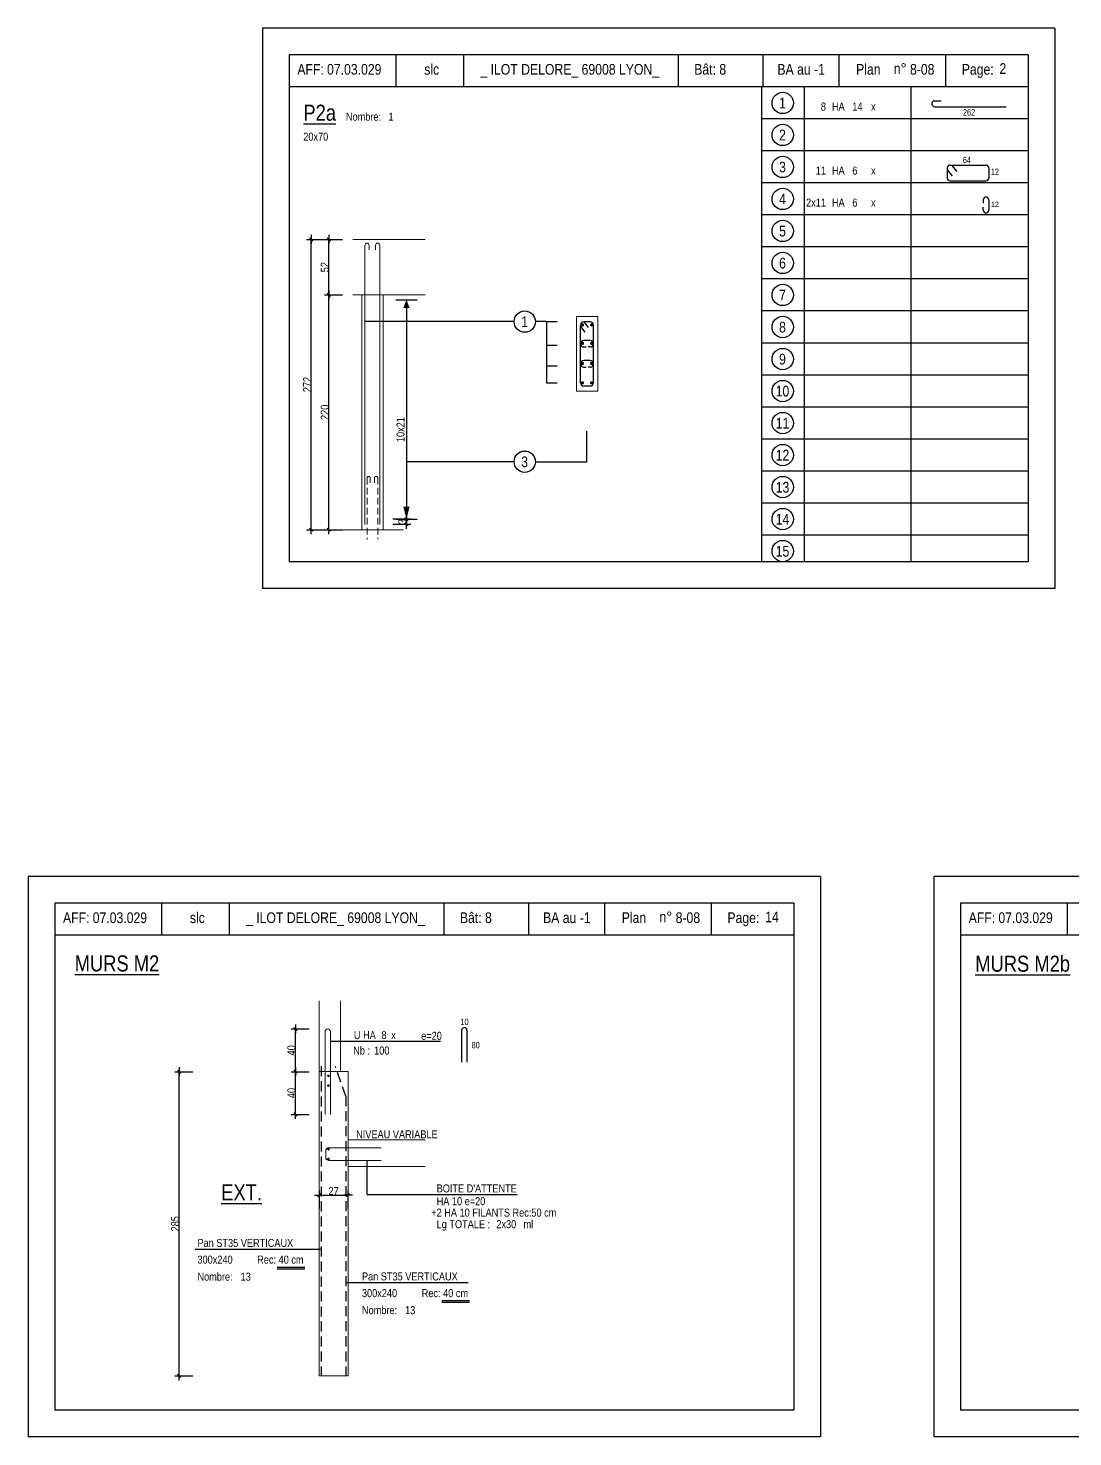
# Model space of a CAD drawing. Header units: metres. Extents: x -9927 to 45032, y -190416 to 12166.
# Drawn here: x 680 to 2638, y -47614 to -44974 of the extents above; entities that cross this region are included whole.
import ezdxf
from ezdxf.enums import TextEntityAlignment as Align

# ---------------------------------------------------------------- set-up
doc = ezdxf.new("R2010")
doc.units = ezdxf.units.M
doc.header["$PDMODE"] = 65
doc.linetypes.add('CACHE2', pattern=[0.1875, 0.125, -0.0625])
for name, color, linetype in [('01_cote_gen', 4, 'Continuous'), ('01_fenetres', 171, 'Continuous'), ('01_linteaux', 3, 'Continuous'), ('01_sem', 42, 'Continuous'), ('01_texte', 230, 'Continuous'), ('AA_COTES', 2, 'Continuous')]:
    doc.layers.add(name, color=color, linetype=linetype)
doc.styles.add('STYLE2', font='ARIALN.TTF')
doc.dimstyles.new('JB25', dxfattribs={"dimscale": 0.1, "dimtxt": 150, "dimasz": 17, "dimexe": 0.1, "dimexo": 0.1, "dimgap": 0.09, "dimtad": 1, "dimdec": 1, "dimlfac": 0.5, "dimdsep": 46, "dimtxsty": 'STYLE2', "dimblk1": 'BOND_G', "dimblk2": 'BOND_D', "dimsah": 1, "dimcen": 1.5, "dimdle": 0.01, "dimse1": 1, "dimse2": 1, "dimclrd": 4, "dimclre": 2, "dimclrt": 5, "dimadec": 0, "dimazin": 0, "dimtfac": 2.333333, "dimtdec": 1, "dimtix": 1, "dimtmove": 2, "dimatfit": 3, "dimldrblk": 'BOND_G', "dimfxl": 1, "dimtolj": 1, "dimtzin": 0, "dimarcsym": 0})

# ---------------------------------------------------------------- blocks, each defined once
blk = doc.blocks.new('BOND_G')
at = {"layer": 'AA_COTES', "color": 0}
for p, q in [((5, 0), (-5, 0)), ((1.8, 1.8), (-1.8, -1.8)), ((0, -5), (0, 15))]:
    blk.add_line(p, q, dxfattribs=at)
blk = doc.blocks.new('BOND_D')
at = {"layer": 'AA_COTES', "color": 0}
for p, q in [((5, 0), (-5, 0)), ((-1.8, -1.8), (1.8, 1.8)), ((0, 5), (0, -15))]:
    blk.add_line(p, q, dxfattribs=at)
blk = doc.blocks.new('*D465')
at = {"layer": '01_cote_gen', "color": 4, "linetype": 'Continuous', "lineweight": -2, "transparency": 16777216}
blk.add_line((1210.8, -45912.1), (1210.8, -45371.5), dxfattribs=at)
at = {"layer": 'DEFPOINTS', "color": 0, "linetype": 'Continuous', "lineweight": 0, "transparency": 16777216}
for p in [(1210.8, -45369.8), (1345.5, -45369.8), (1305.5, -45913.8)]:
    blk.add_point(p, dxfattribs=at)
at = {"layer": '01_cote_gen', "color": 4, "linetype": 'Continuous', "lineweight": -2, "transparency": 16777216, "xscale": 1.7, "yscale": 1.7, "zscale": 1.7}
for name, p, rotation in [('BOND_D', (1210.8, -45369.8), 90), ('BOND_G', (1210.8, -45913.8), 270)]:
    blk.add_blockref(name, p, dxfattribs=dict(at, rotation=rotation))
at = {"layer": '01_cote_gen', "color": 5, "linetype": 'Continuous', "lineweight": 0, "transparency": 16777216, "insert": (1203.3, -45641.8), "char_height": 15, "attachment_point": 5, "rotation": 90, "style": 'STYLE2'}
blk.add_mtext('\\A1;272', dxfattribs=at)
blk = doc.blocks.new('*D466')
at = {"layer": '01_cote_gen', "color": 4, "linetype": 'Continuous', "lineweight": -2, "transparency": 16777216}
blk.add_line((1244, -45472.1), (1244, -45371.5), dxfattribs=at)
at = {"layer": 'DEFPOINTS', "color": 0, "linetype": 'Continuous', "lineweight": 0, "transparency": 16777216}
for p in [(1244, -45369.8), (1392.2, -45369.8), (1401.3, -45473.8)]:
    blk.add_point(p, dxfattribs=at)
at = {"layer": '01_cote_gen', "color": 4, "linetype": 'Continuous', "lineweight": -2, "transparency": 16777216, "xscale": 1.7, "yscale": 1.7, "zscale": 1.7}
for name, p, rotation in [('BOND_D', (1244, -45369.8), 90), ('BOND_G', (1244, -45473.8), 270)]:
    blk.add_blockref(name, p, dxfattribs=dict(at, rotation=rotation))
at = {"layer": '01_cote_gen', "color": 5, "linetype": 'Continuous', "lineweight": 0, "transparency": 16777216, "insert": (1236.3, -45421.8), "char_height": 15, "attachment_point": 5, "rotation": 90, "style": 'STYLE2'}
blk.add_mtext('\\A1;52', dxfattribs=at)
blk = doc.blocks.new('*D467')
at = {"layer": '01_cote_gen', "color": 4, "linetype": 'Continuous', "lineweight": -2, "transparency": 16777216}
blk.add_line((1244, -45912.1), (1244, -45475.5), dxfattribs=at)
at = {"layer": 'DEFPOINTS', "color": 0, "linetype": 'Continuous', "lineweight": 0, "transparency": 16777216}
for p in [(1244, -45473.8), (1252.5, -45473.8), (1262.1, -45913.8)]:
    blk.add_point(p, dxfattribs=at)
at = {"layer": '01_cote_gen', "color": 4, "linetype": 'Continuous', "lineweight": -2, "transparency": 16777216, "xscale": 1.7, "yscale": 1.7, "zscale": 1.7}
for name, p, rotation in [('BOND_D', (1244, -45473.8), 90), ('BOND_G', (1244, -45913.8), 270)]:
    blk.add_blockref(name, p, dxfattribs=dict(at, rotation=rotation))
at = {"layer": '01_cote_gen', "color": 5, "linetype": 'Continuous', "lineweight": 0, "transparency": 16777216, "insert": (1236.3, -45693.8), "char_height": 15, "attachment_point": 5, "rotation": 90, "style": 'STYLE2'}
blk.add_mtext('\\A1;220', dxfattribs=at)
blk = doc.blocks.new('*D468')
at = {"layer": '01_cote_gen', "color": 4, "linetype": 'Continuous', "lineweight": -2, "transparency": 16777216}
blk.add_line((1389.4, -45895.5), (1389.4, -45902.1), dxfattribs=at)
at = {"layer": 'DEFPOINTS', "color": 0, "linetype": 'Continuous', "lineweight": 0, "transparency": 16777216}
for p in [(1339.5, -45903.8), (1382.5, -45893.8), (1389.4, -45903.8)]:
    blk.add_point(p, dxfattribs=at)
at = {"layer": '01_cote_gen', "color": 4, "linetype": 'Continuous', "lineweight": -2, "transparency": 16777216, "xscale": 1.7, "yscale": 1.7, "zscale": 1.7}
for name, p, rotation in [('BOND_G', (1389.4, -45893.8), 90), ('BOND_D', (1389.4, -45903.8), 270)]:
    blk.add_blockref(name, p, dxfattribs=dict(at, rotation=rotation))
at = {"layer": '01_cote_gen', "color": 5, "linetype": 'Continuous', "lineweight": 0, "transparency": 16777216, "insert": (1381.7, -45898.8), "char_height": 15, "attachment_point": 5, "rotation": 90, "style": 'STYLE2'}
blk.add_mtext('\\A1;3', dxfattribs=at)
blk = doc.blocks.new('*D541')
at = {"layer": '01_cote_gen', "color": 4, "linetype": 'Continuous', "lineweight": -2, "transparency": 16777216}
blk.add_line((1181.5, -46927.8), (1181.5, -46851.2), dxfattribs=at)
at = {"layer": 'DEFPOINTS', "color": 0, "linetype": 'Continuous', "lineweight": 0, "transparency": 16777216}
for p in [(1181.5, -46849.5), (1283.1, -46849.5), (1279.1, -46929.5)]:
    blk.add_point(p, dxfattribs=at)
at = {"layer": '01_cote_gen', "color": 4, "linetype": 'Continuous', "lineweight": -2, "transparency": 16777216, "xscale": 1.7, "yscale": 1.7, "zscale": 1.7}
for name, p, rotation in [('BOND_D', (1181.5, -46849.5), 90), ('BOND_G', (1181.5, -46929.5), 270)]:
    blk.add_blockref(name, p, dxfattribs=dict(at, rotation=rotation))
at = {"layer": '01_cote_gen', "color": 5, "linetype": 'Continuous', "lineweight": 0, "transparency": 16777216, "insert": (1173.8, -46889.5), "char_height": 15, "attachment_point": 5, "rotation": 90, "style": 'STYLE2'}
blk.add_mtext('\\A1;40', dxfattribs=at)
blk = doc.blocks.new('*D542')
at = {"layer": '01_cote_gen', "color": 4, "linetype": 'Continuous', "lineweight": -2, "transparency": 16777216}
blk.add_line((1227.5, -47160.7), (1278.1, -47160.7), dxfattribs=at)
at = {"layer": 'DEFPOINTS', "color": 0, "linetype": 'Continuous', "lineweight": 0, "transparency": 16777216}
for p in [(1225.8, -47107.5), (1279.8, -47107.5), (1279.8, -47160.7)]:
    blk.add_point(p, dxfattribs=at)
at = {"layer": '01_cote_gen', "color": 4, "linetype": 'Continuous', "lineweight": -2, "transparency": 16777216, "xscale": 1.7, "yscale": 1.7, "zscale": 1.7, "rotation": 180}
blk.add_blockref('BOND_G', (1225.8, -47160.7), dxfattribs=at)
at = {"layer": '01_cote_gen', "color": 4, "linetype": 'Continuous', "lineweight": -2, "transparency": 16777216, "xscale": 1.7, "yscale": 1.7, "zscale": 1.7}
blk.add_blockref('BOND_D', (1279.8, -47160.7), dxfattribs=at)
at = {"layer": '01_cote_gen', "color": 5, "linetype": 'Continuous', "lineweight": 0, "transparency": 16777216, "insert": (1252.8, -47153.1), "char_height": 15, "attachment_point": 5, "style": 'STYLE2'}
blk.add_mtext('\\A1;27', dxfattribs=at)
blk = doc.blocks.new('*D543')
at = {"layer": '01_cote_gen', "color": 4, "linetype": 'Continuous', "lineweight": -2, "transparency": 16777216}
blk.add_line((1181.5, -47007.8), (1181.5, -46931.2), dxfattribs=at)
at = {"layer": 'DEFPOINTS', "color": 0, "linetype": 'Continuous', "lineweight": 0, "transparency": 16777216}
for p in [(1181.5, -46929.5), (1240.7, -46929.5), (1236.8, -47009.5)]:
    blk.add_point(p, dxfattribs=at)
at = {"layer": '01_cote_gen', "color": 4, "linetype": 'Continuous', "lineweight": -2, "transparency": 16777216, "xscale": 1.7, "yscale": 1.7, "zscale": 1.7}
for name, p, rotation in [('BOND_D', (1181.5, -46929.5), 90), ('BOND_G', (1181.5, -47009.5), 270)]:
    blk.add_blockref(name, p, dxfattribs=dict(at, rotation=rotation))
at = {"layer": '01_cote_gen', "color": 5, "linetype": 'Continuous', "lineweight": 0, "transparency": 16777216, "insert": (1173.8, -46969.5), "char_height": 15, "attachment_point": 5, "rotation": 90, "style": 'STYLE2'}
blk.add_mtext('\\A1;40', dxfattribs=at)
blk = doc.blocks.new('*D544')
at = {"layer": '01_cote_gen', "color": 4, "linetype": 'Continuous', "lineweight": -2, "transparency": 16777216}
blk.add_line((963.6, -47497.8), (963.6, -46931.2), dxfattribs=at)
at = {"layer": 'DEFPOINTS', "color": 0, "linetype": 'Continuous', "lineweight": 0, "transparency": 16777216}
for p in [(963.6, -46929.5), (1279.8, -46929.5), (1225.8, -47499.5)]:
    blk.add_point(p, dxfattribs=at)
at = {"layer": '01_cote_gen', "color": 4, "linetype": 'Continuous', "lineweight": -2, "transparency": 16777216, "xscale": 1.7, "yscale": 1.7, "zscale": 1.7}
for name, p, rotation in [('BOND_D', (963.6, -46929.5), 90), ('BOND_G', (963.6, -47499.5), 270)]:
    blk.add_blockref(name, p, dxfattribs=dict(at, rotation=rotation))
at = {"layer": '01_cote_gen', "color": 5, "linetype": 'Continuous', "lineweight": 0, "transparency": 16777216, "insert": (956, -47214.5), "char_height": 15, "attachment_point": 5, "rotation": 90, "style": 'STYLE2'}
blk.add_mtext('\\A1;285', dxfattribs=at)

msp = doc.modelspace()

# ---------------------------------------------------------------- linework, layer by layer
at = {"layer": '01_cote_gen', "color": 2, "linetype": 'CACHE2', "lineweight": 0, "ltscale": 100}
for p, q in [((1315.48, -45816.82), (1315.48, -45932.39)), ((1321.48, -45816.82), (1321.48, -45825.79)), ((1329.48, -45816.82), (1329.48, -45825.79)), ((1335.48, -45816.82), (1335.48, -45931.53))]:
    msp.add_line(p, q, dxfattribs=at)
at = {"layer": '01_cote_gen', "linetype": 'Continuous', "lineweight": 0}
for p, q in [((1078.53, -47321.14), (1078.53, -47321.14)), ((1386.83, -47383.87), (1386.83, -47383.87))]:
    msp.add_line(p, q, dxfattribs=at)
at = {"layer": '01_cote_gen', "color": 2, "linetype": 'CACHE2', "lineweight": 0, "ltscale": 100}
for centre in [(1318.48, -45816.82), (1332.48, -45816.82)]:
    msp.add_arc(centre, 3, 0, 180, dxfattribs=at)
at = {"layer": '01_fenetres', "ltscale": 30}
for p, q in [((2554.58, -45023.94), (1169.58, -45023.94)), ((1169.58, -45023.94), (1169.58, -45973.94)), ((1169.58, -45023.94), (1169.58, -45973.94)), ((1169.58, -45023.94), (1169.58, -45973.94)), ((1369.58, -45023.94), (1369.58, -45083.94)), ((1496.08, -45023.94), (1496.08, -45083.94)), ((1898.86, -45023.94), (1898.86, -45083.94)), ((2057.26, -45023.94), (2057.26, -45083.94)), ((2200.45, -45083.94), (2200.45, -45023.94)), ((2400.45, -45083.94), (2400.45, -45023.94)), ((2554.58, -45023.94), (2554.58, -45973.94)), ((2554.58, -45083.94), (1169.58, -45083.94)), ((2554.58, -45973.94), (1169.58, -45973.94)), ((730.39, -46613.79), (730.39, -47563.79)), ((2115.39, -46613.79), (730.39, -46613.79)), ((930.39, -46613.79), (930.39, -46673.79)), ((1056.88, -46613.79), (1056.88, -46673.79)), ((1459.66, -46613.79), (1459.66, -46673.79)), ((1618.07, -46613.79), (1618.07, -46673.79)), ((1761.25, -46673.79), (1761.25, -46613.79)), ((1961.25, -46673.79), (1961.25, -46613.79)), ((2115.39, -46613.79), (2115.39, -47563.79)), ((2427.87, -46613.79), (2427.87, -47563.79)), ((3812.87, -46613.79), (2427.87, -46613.79)), ((2627.87, -46613.79), (2627.87, -46673.79)), ((2115.39, -46673.79), (730.39, -46673.79)), ((3812.87, -46673.79), (2427.87, -46673.79)), ((2115.39, -47563.79), (730.39, -47563.79)), ((3812.87, -47563.79), (2427.87, -47563.79))]:
    msp.add_line(p, q, dxfattribs=at)
at = {"layer": '01_linteaux', "linetype": 'Continuous'}
for p, q in [((2378.13, -45110.19), (2391.86, -45110.19)), ((2379.36, -45121.17), (2513.67, -45121.17)), ((2403.03, -45235.47), (2403.03, -45255.08)), ((2403.03, -45239.6), (2412.22, -45250.94)), ((2408.03, -45230.47), (2475.61, -45230.47)), ((2410.72, -45230.47), (2420.7, -45242.78)), ((2480.61, -45235.47), (2480.61, -45255.08)), ((2408.03, -45260.08), (2475.61, -45260.08)), ((2470.61, -45295.47), (2470.61, -45301.84)), ((2480.61, -45295.47), (2480.61, -45315.08)), ((2470.61, -45315.08), (2470.61, -45309.23)), ((1492.77, -46851.96), (1492.77, -46911.85)), ((1497.77, -46846.96), (1497.77, -46846.96)), ((1502.77, -46851.96), (1502.77, -46911.85))]:
    msp.add_line(p, q, dxfattribs=at)
for centre, start, end in [((2379.23, -45115.07), 102.77382, 192.77382), ((2379.36, -45116.17), 180, 270), ((2408.03, -45235.47), 90, 180), ((2475.61, -45235.47), 0, 90), ((2408.03, -45255.08), 180, 270), ((2475.61, -45255.08), 270, 0), ((2475.61, -45295.47), 90, 180), ((2475.61, -45295.47), 0, 90), ((2475.61, -45315.08), 180, 270), ((2475.61, -45315.08), 270, 0), ((1497.77, -46851.96), 90, 180), ((1497.77, -46851.96), 0, 90)]:
    msp.add_arc(centre, 5, start, end, dxfattribs=at)
at = {"layer": '01_sem', "color": 2, "lineweight": 0, "ltscale": 7}
for p, q in [((1305.48, -45369.82), (1289.04, -45369.82)), ((1424.66, -45369.82), (1305.48, -45369.82)), ((1311.48, -45380.81), (1311.48, -45903.82)), ((1319.48, -45380.81), (1319.48, -45389.21)), ((1331.48, -45380.81), (1331.48, -45389.21)), ((1339.48, -45380.81), (1339.48, -45903.82)), ((1305.48, -45473.82), (1289.04, -45473.82)), ((1305.48, -45473.82), (1305.48, -45913.82)), ((1424.66, -45473.82), (1305.48, -45473.82)), ((1345.48, -45473.82), (1345.48, -45913.82)), ((1707.89, -45654.4), (1707.89, -45514.39)), ((1747.89, -45514.39), (1707.89, -45514.39)), ((1707.89, -45654.4), (1707.89, -45514.39)), ((1747.89, -45514.39), (1707.89, -45514.39)), ((1747.89, -45654.4), (1747.89, -45514.39)), ((1707.89, -45654.4), (1747.89, -45654.4)), ((1707.89, -45654.4), (1747.89, -45654.4)), ((1383.03, -45913.82), (1249.75, -45913.82)), ((1225.84, -46796.77), (1225.84, -47499.45)), ((1265.84, -46796.77), (1265.84, -46929.45)), ((1236.84, -46854.45), (1236.84, -47009.51)), ((1246.84, -46854.45), (1246.84, -47009.51)), ((1225.84, -46929.45), (1279.84, -46929.45)), ((1279.84, -46929.45), (1279.84, -47499.45)), ((1279.84, -47057.34), (1424.27, -47057.34)), ((1238.08, -47078.02), (1238.08, -47090.02)), ((1244.08, -47072.02), (1341.84, -47072.02)), ((1244.08, -47096.02), (1341.84, -47096.02)), ((1279.84, -47107.34), (1424.27, -47107.34)), ((1279.84, -47499.45), (1225.84, -47499.45))]:
    msp.add_line(p, q, dxfattribs=at)
at = {"layer": '01_sem', "color": 2, "lineweight": 0, "ltscale": 7, "const_width": 2.5, "flags": 128}
for points in [[(1241.97, -46937.3, 1), (1244.47, -46937.3, 1)], [(1241.97, -46955.63, -1), (1244.47, -46955.63, -1)], [(1241.97, -47074.85, 1), (1244.47, -47074.85, 1)], [(1241.97, -47093.18, -1), (1244.47, -47093.18, -1)]]:
    msp.add_lwpolyline(points, format="xyb", close=True, dxfattribs=at)
at = {"layer": '01_sem', "color": 2, "lineweight": 0, "ltscale": 7}
for centre, radius, start, end in [((1315.48, -45380.81), 4, 0, 180), ((1335.48, -45380.81), 4, 0, 180), ((1241.84, -46854.45), 5, 0, 180), ((1244.08, -47078.02), 6, 90, 180), ((1244.08, -47090.02), 6, 180, 270)]:
    msp.add_arc(centre, radius, start, end, dxfattribs=at)
at = {"layer": '01_texte', "ltscale": 30}
for p, q in [((2604.58, -44973.94), (1119.58, -44973.94)), ((1119.58, -44973.94), (1119.58, -46023.94)), ((2604.58, -44973.94), (2604.58, -46023.94)), ((2604.58, -44973.94), (2604.58, -46023.94)), ((2054.58, -45083.94), (2054.58, -45973.94)), ((2134.58, -45083.94), (2134.58, -45973.94)), ((2334.58, -45083.94), (2334.58, -45973.94)), ((2554.58, -45143.94), (2054.58, -45143.94)), ((2554.58, -45203.94), (2054.58, -45203.94)), ((2554.58, -45263.94), (2054.58, -45263.94)), ((2554.58, -45323.94), (2054.58, -45323.94)), ((2554.58, -45383.94), (2054.58, -45383.94)), ((2554.58, -45443.94), (2054.58, -45443.94)), ((1369.21, -45483.11), (1409.53, -45483.11)), ((1389.37, -45483.11), (1389.37, -45900.7)), ((2554.58, -45503.94), (2054.58, -45503.94)), ((1715.89, -45638.4), (1715.89, -45530.39)), ((1715.89, -45532.95), (1723.89, -45543.67)), ((1733.89, -45524.39), (1721.89, -45524.39)), ((1721.89, -45524.39), (1729.89, -45535.12)), ((1739.89, -45638.4), (1739.89, -45530.39)), ((1733.89, -45559.33), (1721.89, -45559.33)), ((1721.89, -45571.33), (1726.08, -45571.33)), ((1733.89, -45571.33), (1729.71, -45571.33)), ((2554.58, -45563.94), (2054.58, -45563.94)), ((1733.89, -45597.01), (1721.89, -45597.01)), ((1721.89, -45609.01), (1726.08, -45609.01)), ((1733.89, -45609.01), (1729.71, -45609.01)), ((2554.58, -45623.94), (2054.58, -45623.94)), ((1721.89, -45644.4), (1733.89, -45644.4)), ((2554.58, -45683.94), (2054.58, -45683.94)), ((2554.58, -45743.94), (2054.58, -45743.94)), ((2554.58, -45803.94), (2054.58, -45803.94)), ((2554.58, -45863.94), (2054.58, -45863.94)), ((1369.21, -45893.82), (1409.53, -45893.82)), ((2554.58, -45923.94), (2054.58, -45923.94)), ((2604.58, -46023.94), (1119.58, -46023.94)), ((2165.39, -46563.79), (680.39, -46563.79)), ((680.39, -46563.79), (680.39, -47613.79)), ((2165.39, -46563.79), (2165.39, -47613.79)), ((2165.39, -46563.79), (2165.39, -47613.79)), ((3862.87, -46563.79), (2377.87, -46563.79)), ((2377.87, -46563.79), (2377.87, -47613.79)), ((1246.84, -46872.21), (1453.51, -46872.21)), ((2165.39, -47613.79), (680.39, -47613.79)), ((3862.87, -47613.79), (2377.87, -47613.79))]:
    msp.add_line(p, q, dxfattribs=at)
at = {"layer": '01_texte'}
for p, q in [((1591.2, -45523.91), (1311.48, -45523.91)), ((1651.68, -45523.91), (1631.2, -45523.91)), ((1651.68, -45523.91), (1651.68, -45638.88)), ((1651.68, -45523.91), (1671.69, -45523.91)), ((1651.68, -45568.18), (1671.69, -45568.18)), ((1651.68, -45606.88), (1671.69, -45606.88)), ((1651.68, -45638.88), (1671.69, -45638.88)), ((1727.11, -45729.32), (1727.11, -45786.35)), ((1591.2, -45786.35), (1389.37, -45786.35)), ((1631.2, -45786.35), (1727.11, -45786.35)), ((1315.93, -47159.62), (1315.93, -47096.02)), ((1315.93, -47159.62), (1597.03, -47159.62)), ((993.17, -47262.06), (1229.84, -47262.06)), ((1198.99, -47296.24), (1147.23, -47296.24)), ((1198.99, -47299.55), (1147.23, -47299.55)), ((1275.84, -47324.79), (1504.83, -47324.79)), ((1507.28, -47358.97), (1455.53, -47358.97)), ((1507.28, -47362.28), (1455.53, -47362.28))]:
    msp.add_line(p, q, dxfattribs=at)
at = {"layer": '01_texte', "color": 2, "linetype": 'CACHE2', "ltscale": 150}
for p, q in [((1229.84, -46919.45), (1229.84, -47499.45)), ((1275.84, -46975.45), (1256.2, -46919.64)), ((1275.84, -46975.45), (1275.84, -47499.45))]:
    msp.add_line(p, q, dxfattribs=at)
at = {"layer": '01_texte', "ltscale": 30, "const_width": 3, "flags": 128}
for points in [[(1720.83, -45530.1, -1), (1717.83, -45530.1, -1)], [(1734.96, -45530.1, 1), (1737.96, -45530.1, 1)], [(1720.83, -45564.53, 1), (1717.83, -45564.53, 1)], [(1734.96, -45564.53, -1), (1737.96, -45564.53, -1)], [(1720.83, -45602.21, 1), (1717.83, -45602.21, 1)], [(1734.96, -45602.21, -1), (1737.96, -45602.21, -1)], [(1720.83, -45638.69, 1), (1717.83, -45638.69, 1)], [(1734.96, -45638.69, -1), (1737.96, -45638.69, -1)]]:
    msp.add_lwpolyline(points, format="xyb", close=True, dxfattribs=at)
at = {"layer": '01_texte'}
for centre in [(2094.58, -45113.94), (2094.58, -45173.94), (2094.58, -45233.94), (2094.58, -45293.94), (2094.58, -45353.94), (2094.58, -45413.94), (2094.58, -45473.94), (1611.2, -45523.91), (2094.58, -45533.94), (2094.58, -45593.94), (2094.58, -45653.94), (2094.58, -45713.94), (1611.2, -45786.35), (2094.58, -45773.94), (2094.58, -45833.94), (2094.58, -45893.94), (2094.58, -45953.94)]:
    msp.add_circle(centre, 20, dxfattribs=at)
at = {"layer": '01_texte', "ltscale": 30}
for centre, start, end in [((1721.89, -45530.39), 90.00091, 180), ((1733.89, -45530.39), 0, 90.00091), ((1721.89, -45565.33), 90.00091, 180), ((1733.89, -45565.33), 0, 90.00091), ((1721.89, -45565.33), 180, 269.99909), ((1733.89, -45565.34), 269.99909, 360), ((1721.89, -45603.01), 90.00091, 180), ((1721.89, -45603.01), 180, 269.99909), ((1733.89, -45603.01), 0, 90.00091), ((1733.89, -45603.01), 269.99909, 360), ((1721.89, -45638.4), 180, 270), ((1733.89, -45638.4), 270, 0)]:
    msp.add_arc(centre, 6, start, end, dxfattribs=at)
for points in [[(1389.37, -45483.11), (1383.47, -45498.18), (1389.37, -45498.18)], [(1389.37, -45483.11), (1395.27, -45498.18), (1389.37, -45498.18)], [(1389.37, -45893.82), (1383.47, -45870.75), (1389.37, -45870.75)], [(1389.37, -45893.82), (1395.27, -45870.75), (1389.37, -45870.75)]]:
    msp.add_solid(points, dxfattribs=at)

# ---------------------------------------------------------------- texts
at = {"layer": '01_texte', "style": 'STYLE2'}
for s, height, p in [('AFF:', 20, (1184.88, -45061.09)), ('07.03.029', 20, (1240.54, -45061.09)), ('slc', 20, (1422.71, -45061.09)), ('_ ILOT DELORE_ 69008 LYON_', 20, (1527.96, -45061.09)), ('Bât: 8', 20, (1928.71, -45061.09)), ('BA au -1', 20, (2084.59, -45061.09)), ('Plan', 20, (2232.09, -45061.09)), ('n%%D', 20, (2302.77, -45059.65)), ('8-08', 20, (2333.12, -45061.09)), ('Page:', 20, (2430.16, -45061.09)), ('2', 20, (2500.85, -45059.65)), ('HA', 15, (2186.87, -45128.34)), ('14', 15, (2225.04, -45128.34)), ('%%UP2a', 30, (1196.16, -45147.33)), ('Nombre:', 15, (1275.97, -45147.33)), ('1', 15, (1355.59, -45147.33)), ('262', 12, (2432.41, -45137.68)), ('20x70', 15, (1195.97, -45184.76)), ('64', 12, (2432.09, -45226.92)), ('HA', 15, (2186.87, -45248.34)), ('6', 15, (2225.04, -45248.34)), ('12', 12, (2484.6, -45249.12)), ('HA', 15, (2186.87, -45308.34)), ('6', 15, (2225.04, -45308.34)), ('12', 10, (2484.6, -45309.12)), ('AFF:', 20, (745.68, -46650.94)), ('07.03.029', 20, (801.35, -46650.94)), ('slc', 20, (983.51, -46650.94)), ('_ ILOT DELORE_ 69008 LYON_', 20, (1088.76, -46650.94)), ('Bât: 8', 20, (1489.51, -46650.94)), ('BA au -1', 20, (1645.39, -46650.94)), ('Plan', 20, (1792.89, -46650.94)), ('n%%D', 20, (1863.58, -46649.5)), ('8-08', 20, (1893.92, -46650.94)), ('Page:', 20, (1990.97, -46650.94)), ('14', 20, (2061.65, -46649.5)), ('AFF:', 20, (2443.17, -46650.94)), ('07.03.029', 20, (2498.83, -46650.94)), ('10', 12, (1490.53, -46842.07)), ('U HA ', 15, (1290.92, -46868.43)), ('8', 15, (1342.51, -46868.34)), ('80', 12, (1511.45, -46885.78)), ('NIVEAU VARIABLE', 15, (1295.09, -47054.43)), ("BOITE D'ATTENTE", 15, (1445.96, -47155.75)), ('HA 10 e=20', 15, (1445.96, -47179.75)), ('+2 HA 10 FILANTS Rec:50 cm', 15, (1435.88, -47201.1)), ('Lg TOTALE :', 15, (1445.96, -47222.8)), ('2x30', 15, (1557.87, -47222.8)), (' ml', 15, (1604.03, -47222.8)), ('Pan ST35 VERTICAUX', 15, (997.68, -47257.94)), ('300x240', 15, (997.68, -47289.22)), ('Rec: 40 cm', 15, (1109.65, -47289.22)), ('Nombre:', 15, (997.68, -47321.14)), ('13', 15, (1078.53, -47321.14)), ('Pan ST35 VERTICAUX', 15, (1305.98, -47320.68)), ('300x240', 15, (1305.98, -47351.95)), ('Rec: 40 cm', 15, (1417.95, -47351.95)), ('Nombre:', 15, (1305.98, -47383.87)), ('13', 15, (1386.83, -47383.87))]:
    msp.add_text(s, height=height, dxfattribs=at).set_placement(p)
for s, p in [('1', (2094.18, -45114.16)), ('2', (2094.18, -45174.16)), ('3', (2094.18, -45234.16)), ('4', (2094.18, -45294.16)), ('5', (2094.18, -45354.16)), ('6', (2094.18, -45414.16)), ('7', (2094.18, -45474.16)), ('1', (1610.8, -45524.13)), ('8', (2094.18, -45534.16)), ('9', (2094.18, -45594.16)), ('10', (2094.18, -45654.16)), ('11', (2094.18, -45714.16)), ('12', (2094.18, -45774.16)), ('3', (1610.8, -45786.57)), ('13', (2094.18, -45834.16)), ('14', (2094.18, -45894.16)), ('15', (2094.18, -45954.16))]:
    msp.add_text(s, height=20, dxfattribs=at).set_placement(p, align=Align.MIDDLE_CENTER)
for s, p in [('8', (2175.67, -45128.34)), ('11', (2175.67, -45248.34)), ('2x11', (2175.67, -45308.34)), ('e=20', (1455.71, -46869.73)), ('Nb :', (1321.14, -46897.39)), ('100', (1357.52, -46897.39))]:
    msp.add_text(s, height=15, dxfattribs=at).set_placement(p, align=Align.RIGHT)
for p in [(2264.45, -45128.34), (2264.45, -45248.34), (2264.45, -45308.34), (1365.13, -46868.34)]:
    msp.add_text('x', height=15, dxfattribs=at).set_placement(p, align=Align.CENTER)
msp.add_text('10x21', height=15, rotation=90, dxfattribs=at).set_placement((1385.76, -45749.68))
for s, p in [('%%UMURS M2', (846.83, -46726.55)), ('%%UMURS M2b', (2544.31, -46726.55)), ('%%UEXT.', (1080.39, -47155.72))]:
    msp.add_text(s, height=30, dxfattribs=at).set_placement(p, align=Align.MIDDLE)

# ---------------------------------------------------------------- dimensions: what is measured, and where the dimension line sits
at = {"layer": '01_cote_gen', "linetype": 'Continuous', "lineweight": 0}
for base, p1, p2, picture, middle in [((1210.81, -45369.82), (1305.48, -45913.82), (1345.48, -45369.82), '*D465', (1203.27, -45641.82)), ((1243.98, -45369.82), (1401.27, -45473.82), (1392.21, -45369.82), '*D466', (1236.32, -45421.82)), ((1243.98, -45473.82), (1262.11, -45913.82), (1252.48, -45473.82), '*D467', (1236.32, -45693.82)), ((1181.47, -46849.45), (1279.15, -46929.45), (1283.15, -46849.45), '*D541', (1173.8, -46889.45)), ((963.64, -46929.45), (1225.84, -47499.45), (1279.84, -46929.45), '*D544', (955.98, -47214.45)), ((1181.47, -46929.45), (1236.84, -47009.51), (1240.75, -46929.45), '*D543', (1173.8, -46969.48))]:
    dim = msp.add_linear_dim(base=base, p1=p1, p2=p2, angle=90, dimstyle='JB25', dxfattribs=at)
    dim.commit()
    dim.dimension.update_dxf_attribs({"geometry": picture, "text_midpoint": middle})
dim = msp.add_linear_dim(base=(1389.37, -45903.82), p1=(1382.55, -45893.82), p2=(1339.48, -45903.82), angle=90, text='3', dimstyle='JB25', dxfattribs=at)
dim.commit()
dim.dimension.update_dxf_attribs({"geometry": '*D468', "text_midpoint": (1381.7, -45898.82)})
dim = msp.add_linear_dim(base=(1279.84, -47160.66), p1=(1225.84, -47107.53), p2=(1279.84, -47107.53), dimstyle='JB25', dxfattribs=at)
dim.commit()
dim.dimension.update_dxf_attribs({"geometry": '*D542', "text_midpoint": (1252.84, -47153.12)})

doc.saveas('drawing.dxf')
